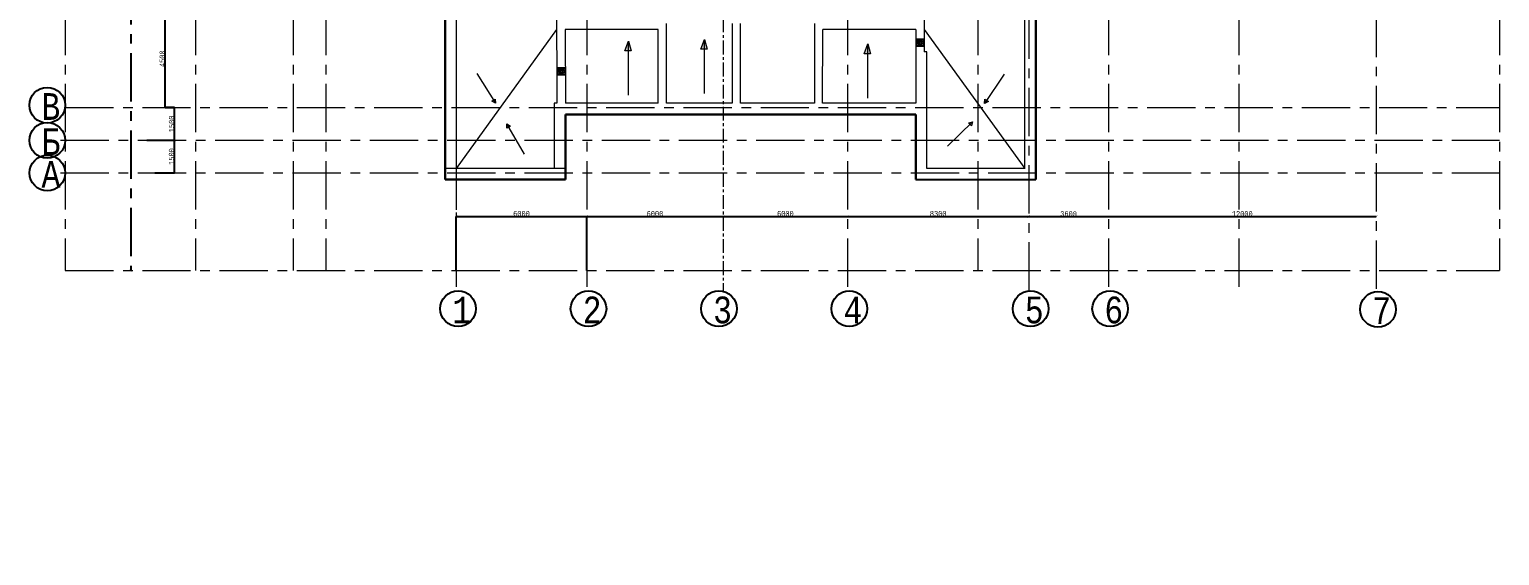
# Model space of a CAD drawing. Header units: millimetres. Extents: x -689206 to 4969298, y -1019800 to 703299.
# Drawn here: x 426641 to 494281, y -104837 to -80608 of the extents above; entities that cross this region are included whole.
import ezdxf

# ---------------------------------------------------------------- set-up
doc = ezdxf.new("R2010")
doc.units = ezdxf.units.MM
doc.linetypes.add('JIS_02_4.0', pattern=[5.5, 4, -1.5])
doc.linetypes.add('осеваяX2', pattern=[101.6, 63.5, -12.7, 12.7, -12.7])
for name, color, linetype in [('кровля', 211, 'Continuous'), ('сетка', 104, 'Continuous'), ('четотам', 7, 'Continuous')]:
    doc.layers.add(name, color=color, linetype=linetype)
for name, color, linetype, lineweight in [('несущие', 7, 'Continuous', 30), ('ОКНА', 250, 'Continuous', 20), ('ПЕРЕГОРОДКИ', 252, 'Continuous', 9), ('РАЗМЕРЫ', 7, 'Continuous', 9), ('сваи', 7, 'JIS_02_4.0', 30), ('стены', 7, 'Continuous', 20)]:
    doc.layers.add(name, color=color, linetype=linetype, lineweight=lineweight)
doc.styles.add('Аннотативный', font='isocteur.ttf', dxfattribs={"width": 0.7, "height": 250})
doc.dimstyles.new('Аннотативный', dxfattribs={"dimscale": 0, "dimtxt": 250, "dimasz": 100, "dimexe": 1.25, "dimexo": 0.625, "dimtad": 1, "dimdec": 0, "dimtxsty": 'Аннотативный', "dimblk": 'ARCHTICK', "dimcen": 2.5, "dimadec": 0, "dimazin": 0, "dimtfac": 1, "dimtdec": 0, "dimtmove": 0, "dimatfit": 3, "dimfxl": 1, "dimarcsym": 0})

# ---------------------------------------------------------------- blocks, each defined once
blk = doc.blocks.new('_ArchTick')
at = {"color": 0, "linetype": 'ByBlock', "const_width": 0.15}
blk.add_lwpolyline([(-0.5, -0.5), (0.5, 0.5)], dxfattribs=at)
blk = doc.blocks.new('*D2100')
at = {"layer": 'Defpoints', "color": 0, "linetype": 'осеваяX2', "lineweight": 20, "ltscale": 35, "transparency": 16777216}
for p in [(431306, -49706), (431306, -91710), (431306, -91710)]:
    blk.add_point(p, dxfattribs=at)
at = {"layer": 'сваи', "color": 0, "linetype": 'осеваяX2', "lineweight": -2, "ltscale": 35, "transparency": 16777216}
for p, q in [((431306, -49706), (431307, -49706)), ((431306, -49706), (431306, -91710)), ((431306, -91710), (431307, -91710))]:
    blk.add_line(p, q, dxfattribs=at)
at = {"layer": 'сваи', "color": 0, "linetype": 'осеваяX2', "lineweight": -2, "ltscale": 35, "transparency": 16777216, "xscale": 100, "yscale": 100, "zscale": 100}
for p, rotation in [((431306, -49706), 90), ((431306, -91710), 270)]:
    blk.add_blockref('_ArchTick', p, dxfattribs=dict(at, rotation=rotation))
at = {"layer": 'сваи', "color": 0, "linetype": 'осеваяX2', "lineweight": 18, "ltscale": 35, "transparency": 16777216, "insert": (431180, -70708), "char_height": 250, "attachment_point": 5, "rotation": 90, "style": 'Аннотативный'}
blk.add_mtext('42000', dxfattribs=at)
blk = doc.blocks.new('*D2101')
at = {"layer": 'Defpoints', "color": 0, "linetype": 'ByBlock', "lineweight": 20, "ltscale": 35, "transparency": 16777216}
for p in [(452281, -89220), (446281, -91710), (452281, -91710)]:
    blk.add_point(p, dxfattribs=at)
at = {"layer": 'сваи', "color": 0, "linetype": 'ByBlock', "lineweight": -2, "ltscale": 35, "transparency": 16777216}
for p, q in [((446281, -91709), (446281, -89219)), ((446281, -89220), (452281, -89220)), ((452281, -91709), (452281, -89219))]:
    blk.add_line(p, q, dxfattribs=at)
at = {"layer": 'сваи', "color": 0, "linetype": 'ByBlock', "lineweight": -2, "ltscale": 35, "transparency": 16777216, "xscale": 100, "yscale": 100, "zscale": 100, "rotation": 180}
blk.add_blockref('_ArchTick', (446281, -89220), dxfattribs=at)
at = {"layer": 'сваи', "color": 0, "linetype": 'ByBlock', "lineweight": -2, "ltscale": 35, "transparency": 16777216, "xscale": 100, "yscale": 100, "zscale": 100}
blk.add_blockref('_ArchTick', (452281, -89220), dxfattribs=at)
at = {"layer": 'сваи', "color": 0, "linetype": 'ByBlock', "lineweight": 20, "ltscale": 35, "transparency": 16777216, "insert": (449281, -89094), "char_height": 250, "attachment_point": 5, "style": 'Аннотативный'}
blk.add_mtext('6000', dxfattribs=at)
blk = doc.blocks.new('*D2102')
at = {"layer": 'Defpoints', "color": 0, "linetype": 'ByBlock', "lineweight": 20, "ltscale": 35, "transparency": 16777216}
for p in [(452281, -89220), (458561, -89220), (458561, -89220)]:
    blk.add_point(p, dxfattribs=at)
at = {"layer": 'сваи', "color": 0, "linetype": 'ByBlock', "lineweight": -2, "ltscale": 35, "transparency": 16777216}
for p, q in [((452281, -89219), (452281, -89219)), ((452281, -89220), (458561, -89220)), ((458561, -89219), (458561, -89219))]:
    blk.add_line(p, q, dxfattribs=at)
at = {"layer": 'сваи', "color": 0, "linetype": 'ByBlock', "lineweight": -2, "ltscale": 35, "transparency": 16777216, "xscale": 100, "yscale": 100, "zscale": 100, "rotation": 180}
blk.add_blockref('_ArchTick', (452281, -89220), dxfattribs=at)
at = {"layer": 'сваи', "color": 0, "linetype": 'ByBlock', "lineweight": -2, "ltscale": 35, "transparency": 16777216, "xscale": 100, "yscale": 100, "zscale": 100}
blk.add_blockref('_ArchTick', (458561, -89220), dxfattribs=at)
at = {"layer": 'сваи', "color": 0, "linetype": 'ByBlock', "lineweight": 20, "ltscale": 35, "transparency": 16777216, "insert": (455421, -89094), "char_height": 250, "attachment_point": 5, "style": 'Аннотативный'}
blk.add_mtext('6000', dxfattribs=at)
blk = doc.blocks.new('*D2103')
at = {"layer": 'Defpoints', "color": 0, "linetype": 'ByBlock', "lineweight": 20, "ltscale": 35, "transparency": 16777216}
for p in [(458561, -89270), (464281, -89219), (464281, -89270)]:
    blk.add_point(p, dxfattribs=at)
at = {"layer": 'сваи', "color": 0, "linetype": 'ByBlock', "lineweight": -2, "ltscale": 35, "transparency": 16777216}
for p, q in [((458561, -89269), (458561, -89218)), ((458561, -89219), (464281, -89219)), ((464281, -89269), (464281, -89218))]:
    blk.add_line(p, q, dxfattribs=at)
at = {"layer": 'сваи', "color": 0, "linetype": 'ByBlock', "lineweight": -2, "ltscale": 35, "transparency": 16777216, "xscale": 100, "yscale": 100, "zscale": 100, "rotation": 180}
blk.add_blockref('_ArchTick', (458561, -89219), dxfattribs=at)
at = {"layer": 'сваи', "color": 0, "linetype": 'ByBlock', "lineweight": -2, "ltscale": 35, "transparency": 16777216, "xscale": 100, "yscale": 100, "zscale": 100}
blk.add_blockref('_ArchTick', (464281, -89219), dxfattribs=at)
at = {"layer": 'сваи', "color": 0, "linetype": 'ByBlock', "lineweight": 20, "ltscale": 35, "transparency": 16777216, "insert": (461421, -89093), "char_height": 250, "attachment_point": 5, "style": 'Аннотативный'}
blk.add_mtext('6000', dxfattribs=at)
blk = doc.blocks.new('*D2104')
at = {"layer": 'Defpoints', "color": 0, "linetype": 'ByBlock', "lineweight": 20, "ltscale": 35, "transparency": 16777216}
for p in [(464281, -89243), (472621, -89219), (472621, -89243)]:
    blk.add_point(p, dxfattribs=at)
at = {"layer": 'сваи', "color": 0, "linetype": 'ByBlock', "lineweight": -2, "ltscale": 35, "transparency": 16777216}
for p, q in [((464281, -89243), (464281, -89218)), ((464281, -89219), (472621, -89219)), ((472621, -89243), (472621, -89218))]:
    blk.add_line(p, q, dxfattribs=at)
at = {"layer": 'сваи', "color": 0, "linetype": 'ByBlock', "lineweight": -2, "ltscale": 35, "transparency": 16777216, "xscale": 100, "yscale": 100, "zscale": 100, "rotation": 180}
blk.add_blockref('_ArchTick', (464281, -89219), dxfattribs=at)
at = {"layer": 'сваи', "color": 0, "linetype": 'ByBlock', "lineweight": -2, "ltscale": 35, "transparency": 16777216, "xscale": 100, "yscale": 100, "zscale": 100}
blk.add_blockref('_ArchTick', (472621, -89219), dxfattribs=at)
at = {"layer": 'сваи', "color": 0, "linetype": 'ByBlock', "lineweight": 20, "ltscale": 35, "transparency": 16777216, "insert": (468451, -89093), "char_height": 250, "attachment_point": 5, "style": 'Аннотативный'}
blk.add_mtext('8300', dxfattribs=at)
blk = doc.blocks.new('*D2105')
at = {"layer": 'Defpoints', "color": 0, "linetype": 'ByBlock', "lineweight": 20, "ltscale": 35, "transparency": 16777216}
for p in [(472621, -89243), (476281, -89230), (476281, -89243)]:
    blk.add_point(p, dxfattribs=at)
at = {"layer": 'сваи', "color": 0, "linetype": 'ByBlock', "lineweight": -2, "ltscale": 35, "transparency": 16777216}
for p, q in [((472621, -89243), (472621, -89229)), ((472621, -89230), (476281, -89230)), ((476281, -89243), (476281, -89229))]:
    blk.add_line(p, q, dxfattribs=at)
at = {"layer": 'сваи', "color": 0, "linetype": 'ByBlock', "lineweight": -2, "ltscale": 35, "transparency": 16777216, "xscale": 100, "yscale": 100, "zscale": 100, "rotation": 180}
blk.add_blockref('_ArchTick', (472621, -89230), dxfattribs=at)
at = {"layer": 'сваи', "color": 0, "linetype": 'ByBlock', "lineweight": -2, "ltscale": 35, "transparency": 16777216, "xscale": 100, "yscale": 100, "zscale": 100}
blk.add_blockref('_ArchTick', (476281, -89230), dxfattribs=at)
at = {"layer": 'сваи', "color": 0, "linetype": 'ByBlock', "lineweight": 20, "ltscale": 35, "transparency": 16777216, "insert": (474451, -89105), "char_height": 250, "attachment_point": 5, "style": 'Аннотативный'}
blk.add_mtext('3600', dxfattribs=at)
blk = doc.blocks.new('*D2106')
at = {"layer": 'Defpoints', "color": 0, "linetype": 'ByBlock', "lineweight": 20, "ltscale": 35, "transparency": 16777216}
for p in [(476281, -89229), (488602, -89229), (488602, -89229)]:
    blk.add_point(p, dxfattribs=at)
at = {"layer": 'сваи', "color": 0, "linetype": 'ByBlock', "lineweight": -2, "ltscale": 35, "transparency": 16777216}
for p, q in [((476281, -89228), (476281, -89228)), ((476281, -89229), (488602, -89229)), ((488602, -89228), (488602, -89228))]:
    blk.add_line(p, q, dxfattribs=at)
at = {"layer": 'сваи', "color": 0, "linetype": 'ByBlock', "lineweight": -2, "ltscale": 35, "transparency": 16777216, "xscale": 100, "yscale": 100, "zscale": 100, "rotation": 180}
blk.add_blockref('_ArchTick', (476281, -89229), dxfattribs=at)
at = {"layer": 'сваи', "color": 0, "linetype": 'ByBlock', "lineweight": -2, "ltscale": 35, "transparency": 16777216, "xscale": 100, "yscale": 100, "zscale": 100}
blk.add_blockref('_ArchTick', (488602, -89229), dxfattribs=at)
at = {"layer": 'сваи', "color": 0, "linetype": 'ByBlock', "lineweight": 20, "ltscale": 35, "transparency": 16777216, "insert": (482442, -89103), "char_height": 250, "attachment_point": 5, "style": 'Аннотативный'}
blk.add_mtext('12000', dxfattribs=at)
blk = doc.blocks.new('*D2107')
at = {"layer": 'Defpoints', "color": 0, "linetype": 'ByBlock', "lineweight": 20, "ltscale": 35, "transparency": 16777216}
for p in [(432048, -85710), (433310, -85710), (432405, -87210)]:
    blk.add_point(p, dxfattribs=at)
at = {"layer": 'сваи', "color": 0, "linetype": 'ByBlock', "lineweight": -2, "ltscale": 35, "transparency": 16777216}
for p, q in [((432049, -85710), (433311, -85710)), ((433310, -87210), (433310, -85710)), ((432406, -87210), (433311, -87210))]:
    blk.add_line(p, q, dxfattribs=at)
at = {"layer": 'сваи', "color": 0, "linetype": 'ByBlock', "lineweight": -2, "ltscale": 35, "transparency": 16777216, "xscale": 100, "yscale": 100, "zscale": 100}
for p, rotation in [((433310, -85710), 90), ((433310, -87210), 270)]:
    blk.add_blockref('_ArchTick', p, dxfattribs=dict(at, rotation=rotation))
at = {"layer": 'сваи', "color": 0, "linetype": 'ByBlock', "lineweight": 20, "ltscale": 35, "transparency": 16777216, "insert": (433184, -86460), "char_height": 250, "attachment_point": 5, "rotation": 90, "style": 'Аннотативный'}
blk.add_mtext('1500', dxfattribs=at)
blk = doc.blocks.new('*D2108')
at = {"layer": 'Defpoints', "color": 0, "linetype": 'ByBlock', "lineweight": 20, "ltscale": 35, "transparency": 16777216}
for p in [(432882, -84210), (433311, -84210), (433311, -85710)]:
    blk.add_point(p, dxfattribs=at)
at = {"layer": 'сваи', "color": 0, "linetype": 'ByBlock', "lineweight": -2, "ltscale": 35, "transparency": 16777216}
for p, q in [((432883, -84210), (433313, -84210)), ((433311, -85710), (433311, -84210)), ((433312, -85710), (433313, -85710))]:
    blk.add_line(p, q, dxfattribs=at)
at = {"layer": 'сваи', "color": 0, "linetype": 'ByBlock', "lineweight": -2, "ltscale": 35, "transparency": 16777216, "xscale": 100, "yscale": 100, "zscale": 100}
for p, rotation in [((433311, -84210), 90), ((433311, -85710), 270)]:
    blk.add_blockref('_ArchTick', p, dxfattribs=dict(at, rotation=rotation))
at = {"layer": 'сваи', "color": 0, "linetype": 'ByBlock', "lineweight": 20, "ltscale": 35, "transparency": 16777216, "insert": (433186, -84960), "char_height": 250, "attachment_point": 5, "rotation": 90, "style": 'Аннотативный'}
blk.add_mtext('1500', dxfattribs=at)
blk = doc.blocks.new('*D2109')
at = {"layer": 'Defpoints', "color": 0, "linetype": 'ByBlock', "lineweight": 20, "ltscale": 35, "transparency": 16777216}
for p in [(432881, -79708), (432881, -79708), (433310, -84210)]:
    blk.add_point(p, dxfattribs=at)
at = {"layer": 'сваи', "color": 0, "linetype": 'ByBlock', "lineweight": -2, "ltscale": 35, "transparency": 16777216}
for p, q in [((432881, -84210), (432881, -79708)), ((432882, -79708), (432883, -79708)), ((433309, -84210), (432880, -84210))]:
    blk.add_line(p, q, dxfattribs=at)
at = {"layer": 'сваи', "color": 0, "linetype": 'ByBlock', "lineweight": -2, "ltscale": 35, "transparency": 16777216, "xscale": 100, "yscale": 100, "zscale": 100}
for p, rotation in [((432881, -79708), 90), ((432881, -84210), 270)]:
    blk.add_blockref('_ArchTick', p, dxfattribs=dict(at, rotation=rotation))
at = {"layer": 'сваи', "color": 0, "linetype": 'ByBlock', "lineweight": 20, "ltscale": 35, "transparency": 16777216, "insert": (432756, -81959), "char_height": 250, "attachment_point": 5, "rotation": 90, "style": 'Аннотативный'}
blk.add_mtext('4500', dxfattribs=at)

msp = doc.modelspace()

# ---------------------------------------------------------------- hatches: boundary and pattern name
at = {"layer": 'кровля', "lineweight": 15, "true_color": 0x000000}
h = msp.add_hatch(color=18, dxfattribs=at)
h.dxf.hatch_style = 1
h.paths.add_polyline_path([(467466, -81160.5), (467489.7, -81168.7), (467489.7, -81160.5)])
h.paths.add_polyline_path([(467466, -81160.5), (467489.7, -81160.5), (467489.7, -81152.4)])
h = msp.add_hatch(color=18, dxfattribs=at)
h.dxf.hatch_style = 1
h.paths.add_polyline_path([(467554.7, -81084.8), (467562.9, -81084.8), (467554.7, -81061.2)])
h.paths.add_polyline_path([(467546.6, -81084.8), (467554.7, -81084.8), (467554.7, -81061.2)])
h = msp.add_hatch(color=18, dxfattribs=at)
h.dxf.hatch_style = 1
h.paths.add_polyline_path([(467610, -81084.8), (467618.1, -81084.8), (467610, -81061.2)])
h.paths.add_polyline_path([(467601.9, -81084.8), (467610, -81084.8), (467610, -81061.2)])
h = msp.add_hatch(color=18, dxfattribs=at)
h.dxf.hatch_style = 1
h.paths.add_polyline_path([(467665.3, -81061.2), (467657.1, -81084.8), (467665.3, -81084.8)])
h.paths.add_polyline_path([(467665.3, -81061.2), (467665.3, -81084.8), (467673.4, -81084.8)])
h = msp.add_hatch(color=18, dxfattribs=at)
h.dxf.hatch_style = 1
h.paths.add_polyline_path([(467730.3, -81160.5), (467730.3, -81168.7), (467754, -81160.5)])
h.paths.add_polyline_path([(467730.3, -81152.4), (467730.3, -81160.5), (467754, -81160.5)])
h = msp.add_hatch(color=18, dxfattribs=at)
h.dxf.hatch_style = 1
h.paths.add_polyline_path([(467466, -81211.8), (467489.7, -81219.9), (467489.7, -81211.8)])
h.paths.add_polyline_path([(467466, -81211.8), (467489.7, -81211.8), (467489.7, -81203.7)])
h = msp.add_hatch(color=18, dxfattribs=at)
h.dxf.hatch_style = 1
h.paths.add_polyline_path([(467489.7, -81263), (467489.7, -81254.9), (467466, -81263)])
h.paths.add_polyline_path([(467489.7, -81271.2), (467489.7, -81263), (467466, -81263)])
h = msp.add_hatch(color=18, dxfattribs=at)
h.dxf.hatch_style = 1
h.paths.add_polyline_path([(467554.7, -81378.8), (467562.9, -81355.2), (467554.7, -81355.2)])
h.paths.add_polyline_path([(467554.7, -81378.8), (467554.7, -81355.2), (467546.6, -81355.2)])
h = msp.add_hatch(color=18, dxfattribs=at)
h.dxf.hatch_style = 1
h.paths.add_polyline_path([(467610, -81378.8), (467618.1, -81355.2), (467610, -81355.2)])
h.paths.add_polyline_path([(467610, -81378.8), (467610, -81355.2), (467601.9, -81355.2)])
h = msp.add_hatch(color=18, dxfattribs=at)
h.dxf.hatch_style = 1
h.paths.add_polyline_path([(467665.3, -81355.2), (467657.1, -81355.2), (467665.3, -81378.8)])
h.paths.add_polyline_path([(467673.4, -81355.2), (467665.3, -81355.2), (467665.3, -81378.8)])
h = msp.add_hatch(color=18, dxfattribs=at)
h.dxf.hatch_style = 1
h.paths.add_polyline_path([(467730.3, -81211.8), (467730.3, -81219.9), (467754, -81211.8)])
h.paths.add_polyline_path([(467730.3, -81203.7), (467730.3, -81211.8), (467754, -81211.8)])
h = msp.add_hatch(color=18, dxfattribs=at)
h.dxf.hatch_style = 1
h.paths.add_polyline_path([(467754, -81263), (467730.3, -81254.9), (467730.3, -81263)])
h.paths.add_polyline_path([(467754, -81263), (467730.3, -81263), (467730.3, -81271.2)])
h = msp.add_hatch(color=18, dxfattribs=at)
h.dxf.hatch_style = 1
h.paths.add_polyline_path([(450966, -82480.5), (450989.7, -82488.7), (450989.7, -82480.5)])
h.paths.add_polyline_path([(450966, -82480.5), (450989.7, -82480.5), (450989.7, -82472.4)])
h = msp.add_hatch(color=18, dxfattribs=at)
h.dxf.hatch_style = 1
h.paths.add_polyline_path([(451054.7, -82404.8), (451062.9, -82404.8), (451054.7, -82381.2)])
h.paths.add_polyline_path([(451046.6, -82404.8), (451054.7, -82404.8), (451054.7, -82381.2)])
h = msp.add_hatch(color=18, dxfattribs=at)
h.dxf.hatch_style = 1
h.paths.add_polyline_path([(451110, -82404.8), (451118.1, -82404.8), (451110, -82381.2)])
h.paths.add_polyline_path([(451101.9, -82404.8), (451110, -82404.8), (451110, -82381.2)])
h = msp.add_hatch(color=18, dxfattribs=at)
h.dxf.hatch_style = 1
h.paths.add_polyline_path([(451165.3, -82381.2), (451157.1, -82404.8), (451165.3, -82404.8)])
h.paths.add_polyline_path([(451165.3, -82381.2), (451165.3, -82404.8), (451173.4, -82404.8)])
h = msp.add_hatch(color=18, dxfattribs=at)
h.dxf.hatch_style = 1
h.paths.add_polyline_path([(451230.3, -82480.5), (451230.3, -82488.7), (451254, -82480.5)])
h.paths.add_polyline_path([(451230.3, -82472.4), (451230.3, -82480.5), (451254, -82480.5)])
h = msp.add_hatch(color=18, dxfattribs=at)
h.dxf.hatch_style = 1
h.paths.add_polyline_path([(450966, -82531.8), (450989.7, -82539.9), (450989.7, -82531.8)])
h.paths.add_polyline_path([(450966, -82531.8), (450989.7, -82531.8), (450989.7, -82523.7)])
h = msp.add_hatch(color=18, dxfattribs=at)
h.dxf.hatch_style = 1
h.paths.add_polyline_path([(450989.7, -82583), (450989.7, -82574.9), (450966, -82583)])
h.paths.add_polyline_path([(450989.7, -82591.2), (450989.7, -82583), (450966, -82583)])
h = msp.add_hatch(color=18, dxfattribs=at)
h.dxf.hatch_style = 1
h.paths.add_polyline_path([(451054.7, -82698.8), (451062.9, -82675.2), (451054.7, -82675.2)])
h.paths.add_polyline_path([(451054.7, -82698.8), (451054.7, -82675.2), (451046.6, -82675.2)])
h = msp.add_hatch(color=18, dxfattribs=at)
h.dxf.hatch_style = 1
h.paths.add_polyline_path([(451110, -82698.8), (451118.1, -82675.2), (451110, -82675.2)])
h.paths.add_polyline_path([(451110, -82698.8), (451110, -82675.2), (451101.9, -82675.2)])
h = msp.add_hatch(color=18, dxfattribs=at)
h.dxf.hatch_style = 1
h.paths.add_polyline_path([(451165.3, -82675.2), (451157.1, -82675.2), (451165.3, -82698.8)])
h.paths.add_polyline_path([(451173.4, -82675.2), (451165.3, -82675.2), (451165.3, -82698.8)])
h = msp.add_hatch(color=18, dxfattribs=at)
h.dxf.hatch_style = 1
h.paths.add_polyline_path([(451230.3, -82531.8), (451230.3, -82539.9), (451254, -82531.8)])
h.paths.add_polyline_path([(451230.3, -82523.7), (451230.3, -82531.8), (451254, -82531.8)])
h = msp.add_hatch(color=18, dxfattribs=at)
h.dxf.hatch_style = 1
h.paths.add_polyline_path([(451254, -82583), (451230.3, -82574.9), (451230.3, -82583)])
h.paths.add_polyline_path([(451254, -82583), (451230.3, -82583), (451230.3, -82591.2)])
at = {"layer": 'РАЗМЕРЫ', "lineweight": 20, "ltscale": 150}
h = msp.add_hatch(color=256, dxfattribs=at)
h.dxf.hatch_style = 1
h.paths.add_polyline_path([(467672.5, -81145), (467547.5, -81145), (467547.5, -81295)])
h = msp.add_hatch(color=256, dxfattribs=at)
h.dxf.hatch_style = 1
h.paths.add_polyline_path([(451172.5, -82465), (451047.5, -82465), (451047.5, -82615)])
at = {"layer": 'РАЗМЕРЫ', "lineweight": 30}
h = msp.add_hatch(dxfattribs=at)
h.set_pattern_fill('ANSI32', color=231, scale=40)
h.paths.add_polyline_path([(486751.8, -104743.6), (486671.8, -104743.5), (486671.8, -104836.7), (486751.8, -104836.7)])
at = {"layer": 'сваи', "linetype": 'ByBlock', "lineweight": 20, "ltscale": 35}
h = msp.add_hatch(color=256, dxfattribs=at)
h.dxf.hatch_style = 1
h.paths.add_polyline_path([(454260, -79580), (454130, -79580), (454156.3, -79671), (454260, -79671)])
h.paths.add_polyline_path([(454430, -79580), (454260, -79580), (454260, -79671), (454395.6, -79671)])
h.paths.add_polyline_path([(454260, -79707.8), (454166.9, -79707.8), (454260, -80030)])
h.paths.add_polyline_path([(454381.7, -79707.8), (454260, -79707.8), (454260, -80030)])
h.paths.add_polyline_path([(454395.6, -79671), (454260, -79671), (454260, -79707.8), (454381.7, -79707.8)])
h.paths.add_polyline_path([(454260, -79671), (454156.3, -79671), (454166.9, -79707.8), (454260, -79707.8)])
h.paths.add_polyline_path([(457680, -79361), (457622.5, -79361), (457680, -79560)])
h.paths.add_polyline_path([(457755.2, -79361), (457680, -79361), (457680, -79560)])
h.paths.add_polyline_path([(457680, -79110), (457550, -79110), (457622.5, -79361), (457680, -79361)])
h.paths.add_polyline_path([(457850, -79110), (457680, -79110), (457680, -79361), (457755.2, -79361)])
h.paths.add_polyline_path([(457700, -81070), (457530, -81520), (457700, -81520)])
h.paths.add_polyline_path([(457700, -81070), (457700, -81520), (457830, -81520)])
h.paths.add_polyline_path([(454200, -81150), (454200, -81600), (454330, -81600)])
h.paths.add_polyline_path([(454200, -81150), (454030, -81600), (454200, -81600)])
h.paths.add_polyline_path([(447991.2, -83867.1), (447908.7, -83918.4), (448080, -84010)])
h.paths.add_polyline_path([(448076.2, -83814.2), (447991.2, -83867.1), (448080, -84010)])
h.paths.add_polyline_path([(448610, -84960), (448607.4, -85155.8), (448694.1, -85105.7)])
h.paths.add_polyline_path([(448610, -84960), (448694.1, -85105.7), (448778.3, -85057.1)])
h.paths.add_polyline_path([(465210, -81280), (465040, -81730), (465210, -81730)])
h.paths.add_polyline_path([(465210, -81280), (465210, -81730), (465340, -81730)])
h.paths.add_polyline_path([(465360, -79509.8), (465190, -79509.8), (465190, -79661), (465302.9, -79661)])
h.paths.add_polyline_path([(465190, -79509.8), (465060, -79509.8), (465103.7, -79661), (465190, -79661)])
h.paths.add_polyline_path([(465285.2, -79707.8), (465190, -79707.8), (465190, -79959.8)])
h.paths.add_polyline_path([(465190, -79707.8), (465117.2, -79707.8), (465190, -79959.8)])
h.paths.add_polyline_path([(465302.9, -79661), (465190, -79661), (465190, -79707.8), (465285.2, -79707.8)])
h.paths.add_polyline_path([(465190, -79661), (465103.7, -79661), (465117.2, -79707.8), (465190, -79707.8)])
h.paths.add_polyline_path([(470033.7, -84860), (469912.9, -84977.2), (469980.6, -85046.9)])
h.paths.add_polyline_path([(470033.7, -84860), (469843.2, -84905.3), (469912.9, -84977.2)])
h.paths.add_polyline_path([(470766.9, -83936), (470683.7, -83880.2), (470590, -84020)])
h.paths.add_polyline_path([(470683.7, -83880.2), (470603, -83826.1), (470590, -84020)])

# ---------------------------------------------------------------- linework, layer by layer
at = {"layer": 'кровля', "color": 18, "lineweight": 15, "true_color": 0x000000}
for p, q in [((467547.5, -81145), (467447.5, -81045)), ((467466, -81160.5), (467489.7, -81152.4)), ((467536, -81160.5), (467466, -81160.5)), ((467466, -81160.5), (467489.7, -81168.7)), ((467489.7, -81152.4), (467489.7, -81160.5)), ((467489.7, -81168.7), (467489.7, -81160.5)), ((467554.7, -81061.2), (467546.6, -81084.8)), ((467546.6, -81084.8), (467554.7, -81084.8)), ((467554.7, -81131.2), (467554.7, -81061.2)), ((467554.7, -81061.2), (467562.9, -81084.8)), ((467562.9, -81084.8), (467554.7, -81084.8)), ((467610, -81061.2), (467601.9, -81084.8)), ((467601.9, -81084.8), (467610, -81084.8)), ((467610, -81131.2), (467610, -81061.2)), ((467610, -81061.2), (467618.1, -81084.8)), ((467618.1, -81084.8), (467610, -81084.8)), ((467665.3, -81061.2), (467657.1, -81084.8)), ((467657.1, -81084.8), (467665.3, -81084.8)), ((467665.3, -81131.2), (467665.3, -81061.2)), ((467665.3, -81061.2), (467673.4, -81084.8)), ((467673.4, -81084.8), (467665.3, -81084.8)), ((467672.5, -81145), (467772.5, -81045)), ((467684, -81160.5), (467754, -81160.5)), ((467754, -81160.5), (467730.3, -81152.4)), ((467730.3, -81152.4), (467730.3, -81160.5)), ((467754, -81160.5), (467730.3, -81168.7)), ((467730.3, -81168.7), (467730.3, -81160.5)), ((467547.5, -81295), (467447.5, -81395)), ((467466, -81211.8), (467489.7, -81203.7)), ((467466, -81263), (467489.7, -81254.9)), ((467536, -81263), (467466, -81263)), ((467466, -81263), (467489.7, -81271.2)), ((467489.7, -81203.7), (467489.7, -81211.8)), ((467489.7, -81254.9), (467489.7, -81263)), ((467489.7, -81271.2), (467489.7, -81263)), ((467554.7, -81378.8), (467546.6, -81355.2)), ((467546.6, -81355.2), (467554.7, -81355.2)), ((467554.7, -81308.8), (467554.7, -81378.8)), ((467554.7, -81378.8), (467562.9, -81355.2)), ((467562.9, -81355.2), (467554.7, -81355.2)), ((467610, -81378.8), (467601.9, -81355.2)), ((467601.9, -81355.2), (467610, -81355.2)), ((467610, -81308.8), (467610, -81378.8)), ((467610, -81378.8), (467618.1, -81355.2)), ((467618.1, -81355.2), (467610, -81355.2)), ((467665.3, -81378.8), (467657.1, -81355.2)), ((467657.1, -81355.2), (467665.3, -81355.2)), ((467665.3, -81308.8), (467665.3, -81378.8)), ((467665.3, -81378.8), (467673.4, -81355.2)), ((467673.4, -81355.2), (467665.3, -81355.2)), ((467672.5, -81295), (467772.5, -81395)), ((467684, -81263), (467754, -81263)), ((467754, -81211.8), (467730.3, -81203.7)), ((467730.3, -81203.7), (467730.3, -81211.8)), ((467754, -81263), (467730.3, -81254.9)), ((467730.3, -81254.9), (467730.3, -81263)), ((467754, -81263), (467730.3, -81271.2)), ((467730.3, -81271.2), (467730.3, -81263)), ((451047.5, -82465), (450947.5, -82365)), ((450966, -82480.5), (450989.7, -82472.4)), ((451036, -82480.5), (450966, -82480.5)), ((450966, -82480.5), (450989.7, -82488.7)), ((450989.7, -82472.4), (450989.7, -82480.5)), ((450989.7, -82488.7), (450989.7, -82480.5)), ((451054.7, -82381.2), (451046.6, -82404.8)), ((451046.6, -82404.8), (451054.7, -82404.8)), ((451054.7, -82451.2), (451054.7, -82381.2)), ((451054.7, -82381.2), (451062.9, -82404.8)), ((451062.9, -82404.8), (451054.7, -82404.8)), ((451110, -82381.2), (451101.9, -82404.8)), ((451101.9, -82404.8), (451110, -82404.8)), ((451110, -82451.2), (451110, -82381.2)), ((451110, -82381.2), (451118.1, -82404.8)), ((451118.1, -82404.8), (451110, -82404.8)), ((451165.3, -82381.2), (451157.1, -82404.8)), ((451157.1, -82404.8), (451165.3, -82404.8)), ((451165.3, -82451.2), (451165.3, -82381.2)), ((451165.3, -82381.2), (451173.4, -82404.8)), ((451173.4, -82404.8), (451165.3, -82404.8)), ((451172.5, -82465), (451272.5, -82365)), ((451184, -82480.5), (451254, -82480.5)), ((451254, -82480.5), (451230.3, -82472.4)), ((451230.3, -82472.4), (451230.3, -82480.5)), ((451254, -82480.5), (451230.3, -82488.7)), ((451230.3, -82488.7), (451230.3, -82480.5)), ((451047.5, -82615), (450947.5, -82715)), ((450966, -82531.8), (450989.7, -82523.7)), ((450966, -82583), (450989.7, -82574.9)), ((451036, -82583), (450966, -82583)), ((450966, -82583), (450989.7, -82591.2)), ((450989.7, -82523.7), (450989.7, -82531.8)), ((450989.7, -82574.9), (450989.7, -82583)), ((450989.7, -82591.2), (450989.7, -82583)), ((451054.7, -82698.8), (451046.6, -82675.2)), ((451046.6, -82675.2), (451054.7, -82675.2)), ((451054.7, -82628.8), (451054.7, -82698.8)), ((451054.7, -82698.8), (451062.9, -82675.2)), ((451062.9, -82675.2), (451054.7, -82675.2)), ((451110, -82698.8), (451101.9, -82675.2)), ((451101.9, -82675.2), (451110, -82675.2)), ((451110, -82628.8), (451110, -82698.8)), ((451110, -82698.8), (451118.1, -82675.2)), ((451118.1, -82675.2), (451110, -82675.2)), ((451165.3, -82698.8), (451157.1, -82675.2)), ((451157.1, -82675.2), (451165.3, -82675.2)), ((451165.3, -82628.8), (451165.3, -82698.8)), ((451165.3, -82698.8), (451173.4, -82675.2)), ((451173.4, -82675.2), (451165.3, -82675.2)), ((451172.5, -82615), (451272.5, -82715)), ((451184, -82583), (451254, -82583)), ((451254, -82531.8), (451230.3, -82523.7)), ((451230.3, -82523.7), (451230.3, -82531.8)), ((451254, -82583), (451230.3, -82574.9)), ((451230.3, -82574.9), (451230.3, -82583)), ((451254, -82583), (451230.3, -82591.2)), ((451230.3, -82591.2), (451230.3, -82583))]:
    msp.add_line(p, q, dxfattribs=at)
for points in [[(467447.5, -81045), (467772.5, -81045), (467772.5, -81395), (467447.5, -81395)], [(467547.5, -81145), (467672.5, -81145), (467672.5, -81295), (467547.5, -81295)], [(450947.5, -82365), (451272.5, -82365), (451272.5, -82715), (450947.5, -82715)], [(451047.5, -82465), (451172.5, -82465), (451172.5, -82615), (451047.5, -82615)]]:
    msp.add_lwpolyline(points, close=True, dxfattribs=at)
at = {"layer": 'несущие', "lineweight": 20}
for p, q in [((450901.1, -84009.8), (450781.1, -84009.8)), ((455571.1, -84009.8), (451297.9, -84009.8)), ((458981.1, -84009.8), (455951.1, -84009.8)), ((462756.9, -84009.8), (459361.1, -84009.8)), ((467421.1, -84009.8), (463135.3, -84006))]:
    msp.add_line(p, q, dxfattribs=at)
at = {"layer": 'несущие', "color": 0}
for p, q in [((451298.2, -84519.8), (467421.1, -84519.8)), ((451299.1, -84689.8), (451299.2, -87519.8))]:
    msp.add_line(p, q, dxfattribs=at)
at = {"layer": 'ОКНА', "color": 0}
msp.add_line((446281.1, -86562.2), (446281.1, -86762.2), dxfattribs=at)
at = {"layer": 'ПЕРЕГОРОДКИ', "linetype": 'ByBlock', "lineweight": 20}
msp.add_line((451299.2, -87009.8), (445771.1, -87009.8), dxfattribs=at)
at = {"layer": 'ПЕРЕГОРОДКИ', "color": 18, "linetype": 'ByBlock', "lineweight": 30, "true_color": 0x000000}
msp.add_line((451299.2, -87519.8), (445771.1, -87519.8), dxfattribs=at)
at = {"layer": 'РАЗМЕРЫ', "linetype": 'ByBlock', "lineweight": 20}
for p, q in [((455571.1, -80611.2), (451294.6, -80615.3)), ((463135.3, -84006.3), (463138.3, -80617.6)), ((467421.1, -80619.8), (463138.3, -80617.6))]:
    msp.add_line(p, q, dxfattribs=at)
at = {"layer": 'сваи', "lineweight": 20, "ltscale": 15000}
for p, q in [((450897.9, -80615.6), (446281.1, -87009.8)), ((447226.5, -82637.3), (448080, -84010)), ((471490.2, -82677.4), (470590, -84020)), ((447908.7, -83918.4), (447991.2, -83867.1)), ((447991.2, -83867.1), (448076.2, -83814.2)), ((448076.2, -83814.2), (448080, -84010)), ((470590, -84020), (470603, -83826.1)), ((470603, -83826.1), (470683.7, -83880.2)), ((448080, -84010), (447908.7, -83918.4)), ((470766.9, -83936), (470590, -84020)), ((470683.7, -83880.2), (470766.9, -83936)), ((448607.4, -85155.8), (448610, -84960)), ((448694.1, -85105.7), (448607.4, -85155.8)), ((449418.2, -86359.9), (448610, -84960)), ((448610, -84960), (448778.3, -85057.1)), ((448778.3, -85057.1), (448694.1, -85105.7)), ((468873.5, -85985.5), (470033.7, -84860)), ((469843.2, -84905.3), (470033.7, -84860)), ((469912.9, -84977.2), (469843.2, -84905.3)), ((469980.6, -85046.9), (469912.9, -84977.2)), ((470033.7, -84860), (469980.6, -85046.9))]:
    msp.add_line(p, q, dxfattribs=at)
at = {"layer": 'сваи', "linetype": 'ByBlock', "lineweight": 20, "ltscale": 35}
for p, q in [((454030, -81600), (454200, -81150)), ((454200, -83640), (454200, -81150)), ((454200, -81150), (454330, -81600)), ((457530, -81520), (457700, -81070)), ((457700, -83560), (457700, -81070)), ((457700, -81070), (457830, -81520)), ((467811.1, -80620), (472431.2, -87009.8)), ((454200, -81600), (454030, -81600)), ((454330, -81600), (454200, -81600)), ((457700, -81520), (457530, -81520)), ((457830, -81520), (457700, -81520)), ((465040, -81730), (465210, -81280)), ((465210, -81730), (465040, -81730)), ((465210, -83770), (465210, -81280)), ((465210, -81280), (465340, -81730)), ((465340, -81730), (465210, -81730))]:
    msp.add_line(p, q, dxfattribs=at)
at = {"layer": 'сетка'}
for centre in [(427461.6, -84100.2), (427461.6, -85719.2), (427463.9, -87219.2), (446363.7, -93468.1), (452363.7, -93468.1), (458363.7, -93468.1), (464363.7, -93468.1), (472703.8, -93468.1), (476363.7, -93468.1), (488684.8, -93499.5)]:
    msp.add_circle(centre, 820.6, dxfattribs=at)
at = {"layer": 'стены', "linetype": 'осеваяX2', "lineweight": 18, "ltscale": 35}
for p, q in [((428281.1, -47562.3), (428281.1, -91709.8)), ((434281.1, -47562.3), (434281.1, -91709.8)), ((438781.1, -47562.3), (438781.1, -91709.8)), ((440281.1, -47562.3), (440281.1, -91709.8)), ((446281.1, -47562.3), (446281.1, -92651.7)), ((452281.1, -47562.3), (452281.1, -92651.7)), ((464281.1, -47562.3), (464281.1, -92651.7)), ((470281.1, -47562.3), (470281.1, -91709.8)), ((472621.2, -47740.3), (472621.2, -92651.7)), ((476281.1, -47562.3), (476281.1, -92651.7)), ((482281.1, -47562.3), (482281.1, -92651.7)), ((488602.4, -47654.1), (488602.4, -92743.5)), ((494281.1, -47562.3), (494281.1, -91709.8)), ((428281.1, -84209.8), (494281.1, -84209.8)), ((428078.8, -85709.8), (494281.1, -85709.8)), ((428078.8, -87209.8), (494281.1, -87209.8)), ((428281.1, -91709.8), (494281.1, -91709.8))]:
    msp.add_line(p, q, dxfattribs=at)
at = {"layer": 'стены', "linetype": 'осеваяX2', "lineweight": 18, "ltscale": 10}
for p, q in [((458560.6, -55723.1), (458560.6, -92667)), ((446281.1, -87009.8), (446281.1, -91709.8)), ((446281.1, -87009.8), (446281.1, -91709.8))]:
    msp.add_line(p, q, dxfattribs=at)
at = {"layer": 'стены', "lineweight": 20}
for p, q in [((450894.4, -76862.7), (450901.1, -84009.8)), ((467811.1, -76899.8), (467811.1, -81639.8)), ((446281.1, -79539.2), (446281.1, -87009.8)), ((472431.2, -87009.8), (472431.2, -79566.8)), ((455951.1, -84009.8), (455951.1, -80339.7)), ((458981.1, -80339.8), (458981.1, -84009.8)), ((459361.1, -84009.8), (459361.1, -80339.8)), ((462756.9, -80339.8), (462756.9, -84009.8)), ((451294.6, -80615.3), (451297.9, -84009.8)), ((455571.1, -84009.8), (455571.1, -80611.2)), ((467421.1, -80619.8), (467421.1, -84009.8)), ((467931.1, -81639.8), (467811.1, -81639.8)), ((467931.1, -87009.8), (467931.1, -81639.8)), ((450781.1, -84009.8), (450781.1, -87009.8)), ((472431.2, -87009.8), (467931.1, -87009.8))]:
    msp.add_line(p, q, dxfattribs=at)
at = {"layer": 'стены', "lineweight": 30}
for p, q in [((445771.1, -79390.3), (445771.1, -87519.8)), ((472941.2, -87519.8), (472941.2, -79390.3)), ((451298.8, -84519.8), (451299.1, -84689.8)), ((467421.1, -84519.8), (467421.1, -84697.5)), ((467416.9, -84697.5), (467421.1, -87519.8)), ((472941.2, -87519.8), (467421.1, -87528))]:
    msp.add_line(p, q, dxfattribs=at)
at = {"layer": 'стены'}
msp.add_line((445771.1, -85477.2), (445771.1, -86147.7), dxfattribs=at)
at = {"layer": 'четотам', "color": 18, "lineweight": 15, "true_color": 0x000000}
for points in [[(467547.5, -81295), (467547.5, -81145), (467672.5, -81145), (467672.5, -81295), (467547.5, -81295), (467672.5, -81145)], [(467547.5, -81295), (467547.5, -81145), (467672.5, -81145), (467672.5, -81295), (467547.5, -81295), (467672.5, -81145)], [(451047.5, -82615), (451047.5, -82465), (451172.5, -82465), (451172.5, -82615), (451047.5, -82615), (451172.5, -82465)], [(451047.5, -82615), (451047.5, -82465), (451172.5, -82465), (451172.5, -82615), (451047.5, -82615), (451172.5, -82465)]]:
    msp.add_lwpolyline(points, dxfattribs=at)

# ---------------------------------------------------------------- texts
at = {"layer": 'сетка', "color": 0, "char_height": 1230.9, "attachment_point": 1, "style": 'Аннотативный'}
for s, insert, width in [('В', (427197.4, -83542.1), 181.646), ('Б', (427197.4, -85161.1), 181.646), ('А', (427199.6, -86661.1), 181.646), ('1', (446099.4, -92910), 181.646), ('2', (452099.4, -92910), 1230.932), ('3', (458099.4, -92910), 181.646), ('4', (464099.4, -92910), 181.646), ('5', (472439.5, -92910), 181.646), ('6', (476099.4, -92910), 181.646), ('7', (488420.6, -92941.4), 181.646)]:
    msp.add_mtext(s, dxfattribs=dict(at, insert=insert, width=width))

# ---------------------------------------------------------------- dimensions: what is measured, and where the dimension line sits
at = {"layer": 'сваи', "linetype": 'осеваяX2', "lineweight": 18, "ltscale": 35}
dim = msp.add_linear_dim(base=(431305.6, -91709.8), p1=(431305.6, -49705.8), p2=(431305.6, -91709.8), angle=90, text='42000', dimstyle='Аннотативный', dxfattribs=at)
dim.commit()
dim.dimension.update_dxf_attribs({"geometry": '*D2100', "text_midpoint": (431180, -70707.8)})
at = {"layer": 'сваи', "linetype": 'ByBlock', "lineweight": 20, "ltscale": 35}
dim = msp.add_linear_dim(base=(432881.3, -79707.8), p1=(433310, -84209.8), p2=(432881.3, -79707.8), angle=90, text='4500', dimstyle='Аннотативный', dxfattribs=at)
dim.commit()
dim.dimension.update_dxf_attribs({"geometry": '*D2109', "text_midpoint": (432755.7, -81958.8)})
for base, p1, p2, picture, middle in [((433311.3, -84209.8), (433311.3, -85709.8), (432882.5, -84209.8), '*D2108', (433185.6, -84959.8)), ((433310, -85709.8), (432405.1, -87209.8), (432048.4, -85709.8), '*D2107', (433184.4, -86459.8))]:
    dim = msp.add_linear_dim(base=base, p1=p1, p2=p2, angle=90, dimstyle='Аннотативный', dxfattribs=at)
    dim.commit()
    dim.dimension.update_dxf_attribs({"geometry": picture, "text_midpoint": middle})
dim = msp.add_linear_dim(base=(452281.1, -89220), p1=(446281.1, -91709.8), p2=(452281.1, -91709.8), dimstyle='Аннотативный', dxfattribs=at)
dim.commit()
dim.dimension.update_dxf_attribs({"geometry": '*D2101', "text_midpoint": (449281.1, -89094.4)})
for base, p1, p2, text, picture, middle in [((458560.6, -89220), (452281.1, -89220), (458560.6, -89220), '6000', '*D2102', (455420.8, -89094.4)), ((464281.1, -89218.8), (458560.6, -89270), (464281.1, -89270), '6000', '*D2103', (461420.8, -89093.1)), ((472621.2, -89218.8), (464281.1, -89243.4), (472621.2, -89243.4), '8300', '*D2104', (468451.1, -89093.1)), ((476281.1, -89230.2), (472621.2, -89243.4), (476281.1, -89243.4), '3600', '*D2105', (474451.1, -89104.5)), ((488602.4, -89228.9), (476281.1, -89228.9), (488602.4, -89228.9), '12000', '*D2106', (482441.8, -89103.3))]:
    dim = msp.add_linear_dim(base=base, p1=p1, p2=p2, text=text, dimstyle='Аннотативный', dxfattribs=at)
    dim.commit()
    dim.dimension.update_dxf_attribs({"geometry": picture, "text_midpoint": middle})

doc.saveas('drawing.dxf')
